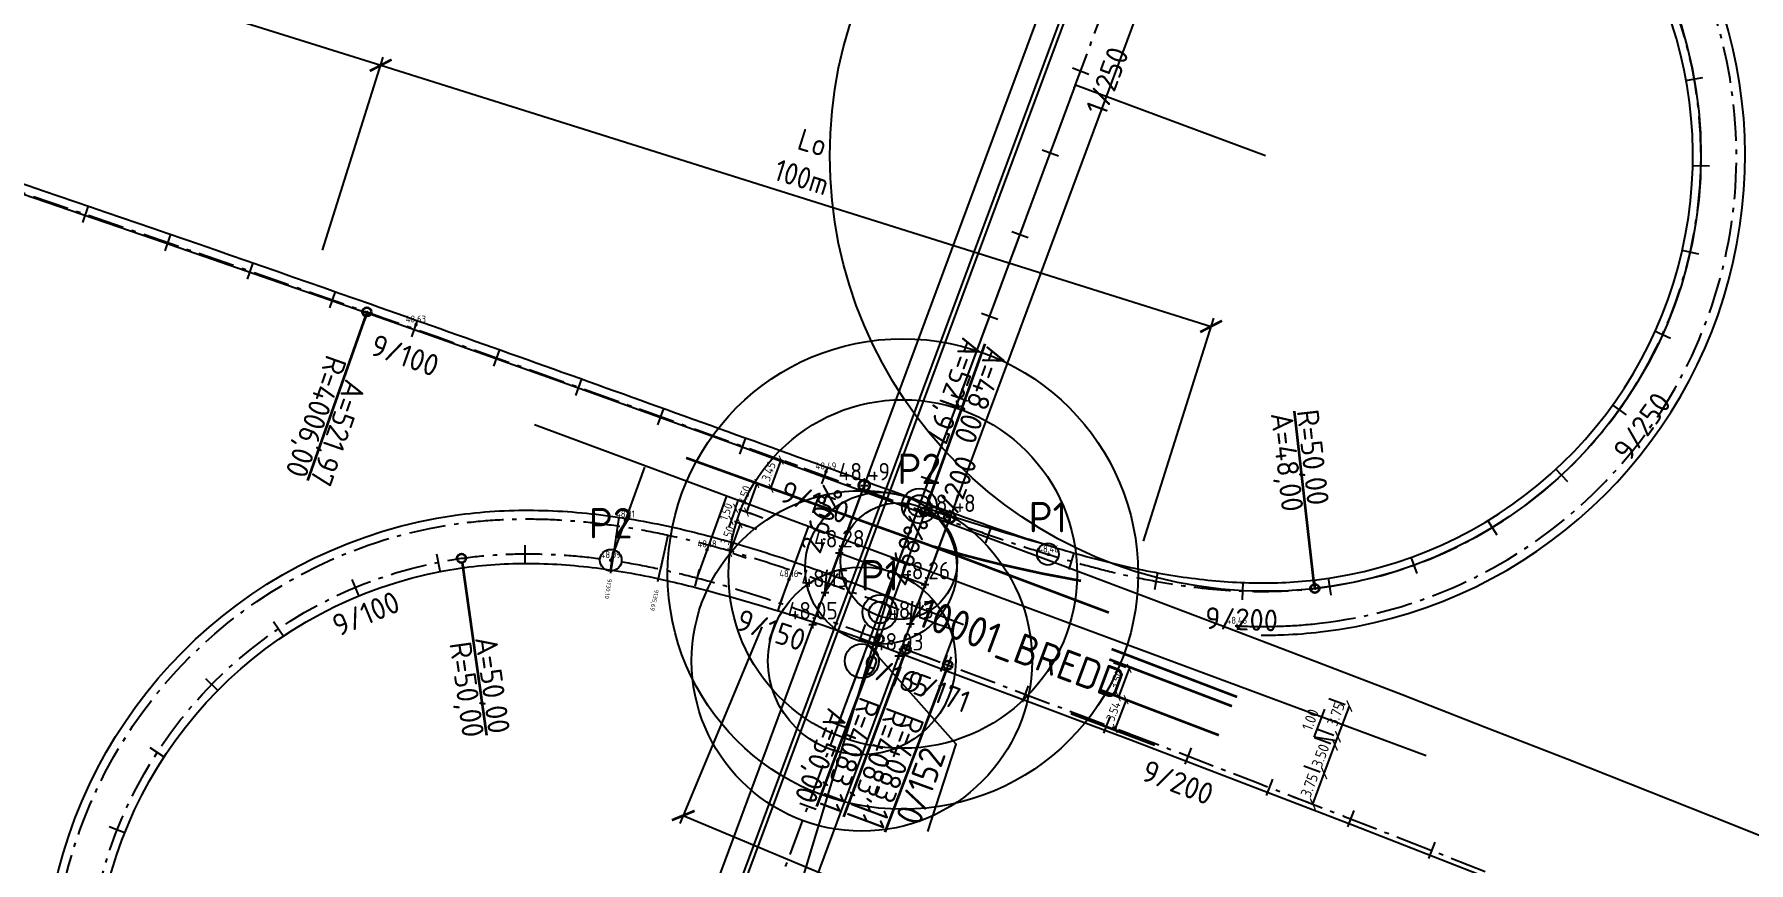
# Model space of a CAD drawing. Header units: metres. Extents: x 162815 to 178081, y 6220705 to 6240819.
# Drawn here: x 168118.8 to 168315.6, y 6228771.1 to 6228866.2 of the extents above; entities that cross this region are included whole.
import ezdxf
from ezdxf.enums import TextEntityAlignment as Align

# ---------------------------------------------------------------- set-up
doc = ezdxf.new("R2010")
doc.units = ezdxf.units.M
doc.linetypes.add('BH90-VAGMITT', pattern=[6.7, 4.2, -1, 0.5, -1])
doc.layers.get('Defpoints').update_dxf_attribs({"color": 5})
for name, color, linetype in [('00_tvångpunkter', 2, 'Continuous'), ('M-31-Centrumlinje', 4, 'BH90-VAGMITT'), ('M-31-Linjenamn', 3, 'Continuous'), ('M-312A', 3, 'Continuous'), ('M-32-Sektionering_markering', 3, 'Continuous'), ('M-32-Sektionering_text', 1, 'Continuous'), ('M-32-TP_text', 1, 'Continuous')]:
    doc.layers.add(name, color=color, linetype=linetype)
doc.layers.add('M-32-TP_markering', color=3, linetype='Continuous', lineweight=35)
doc.styles.add('Iso', font='iso.shx')
doc.styles.add('ISO-Anno-50', font='iso.shx', dxfattribs={"height": 5})
doc.styles.add('ISO35', font='iso3098.shx')
doc.styles.add('ISO50', font='iso3098.shx', dxfattribs={"height": 5})
doc.styles.add('P_ISO_35', font='ISO', dxfattribs={"height": 3.5})
doc.dimstyles.new('BH90', dxfattribs={"dimtxt": 2.5, "dimasz": 2.5, "dimexe": 1.5, "dimexo": 5, "dimgap": 2, "dimtad": 1, "dimzin": 0, "dimdsep": 46, "dimtxsty": 'Iso', "dimblk1": 'ARCHTICK', "dimblk2": 'ARCHTICK', "dimsah": 1, "dimcen": 1.5, "dimadec": 0, "dimazin": 0, "dimtfac": 1, "dimtix": 1, "dimtmove": 0, "dimatfit": 3, "dimldrblk": 'ARCHTICK', "dimfxl": 1, "dimtolj": 1, "dimtzin": 0, "dimarcsym": 0})
doc.dimstyles.new('BH90$0', dxfattribs={"dimtxt": 2.5, "dimasz": 2, "dimexe": 1, "dimexo": 5, "dimgap": 1, "dimtad": 1, "dimzin": 0, "dimdsep": 46, "dimtxsty": 'Iso', "dimblk1": 'ARCHTICK', "dimblk2": 'ARCHTICK', "dimsah": 1, "dimcen": 1.5, "dimadec": 0, "dimazin": 0, "dimtfac": 1, "dimtix": 1, "dimtmove": 0, "dimatfit": 3, "dimfxl": 1, "dimtolj": 1, "dimtzin": 0, "dimarcsym": 0})
picture_1 = doc.add_image_def('image1.png', size_in_pixel=(2309, 1928))

# ---------------------------------------------------------------- blocks, each defined once
blk = doc.blocks.new('_ARCHTICK')
at = {"color": 0, "linetype": 'ByBlock', "const_width": 0.15}
blk.add_lwpolyline([(-0.5, -0.5), (0.5, 0.5)], dxfattribs=at)
blk = doc.blocks.new('*D49')
at = {"layer": 'Defpoints', "color": 0, "lineweight": -2, "transparency": 16777216}
for p, q in [((168008.82, 6228886.44), (168015.79, 6228908.61)), ((168015.49, 6228907.66), (168158.58, 6228862.67)), ((168151.91, 6228841.46), (168158.88, 6228863.62))]:
    blk.add_line(p, q, dxfattribs=at)
at = {"layer": 'Defpoints', "color": 0, "transparency": 16777216}
for p in [(168007.32, 6228881.68), (168158.58, 6228862.67), (168150.41, 6228836.69)]:
    blk.add_point(p, dxfattribs=at)
at = {"layer": 'Defpoints', "color": 0, "lineweight": -2, "transparency": 16777216, "xscale": 2, "yscale": 2, "zscale": 2}
for p, rotation in [((168015.49, 6228907.66), 162.5468968134945), ((168158.58, 6228862.67), 342.5468968134945)]:
    blk.add_blockref('_ARCHTICK', p, dxfattribs=dict(at, rotation=rotation))
at = {"layer": 'Defpoints', "color": 0, "transparency": 16777216, "insert": (168088.33, 6228889.3), "char_height": 2.5, "attachment_point": 5, "rotation": 342.5469, "style": 'Iso'}
blk.add_mtext('\\A1;La\\P150m', dxfattribs=at)
blk = doc.blocks.new('*D50')
at = {"layer": 'Defpoints', "color": 0, "lineweight": -2, "transparency": 16777216}
for p, q in [((168151.91, 6228841.46), (168158.88, 6228863.62)), ((168158.58, 6228862.67), (168253.9, 6228832.7)), ((168246.14, 6228808.04), (168254.2, 6228833.66))]:
    blk.add_line(p, q, dxfattribs=at)
at = {"layer": 'Defpoints', "color": 0, "transparency": 16777216}
for p in [(168150.41, 6228836.69), (168253.9, 6228832.7), (168244.65, 6228803.27)]:
    blk.add_point(p, dxfattribs=at)
at = {"layer": 'Defpoints', "color": 0, "lineweight": -2, "transparency": 16777216, "xscale": 2, "yscale": 2, "zscale": 2}
for p, rotation in [((168158.58, 6228862.67), 162.5468968134945), ((168253.9, 6228832.7), 342.5468968134945)]:
    blk.add_blockref('_ARCHTICK', p, dxfattribs=dict(at, rotation=rotation))
at = {"layer": 'Defpoints', "color": 0, "transparency": 16777216, "insert": (168207.54, 6228851.82), "char_height": 2.5, "attachment_point": 5, "rotation": 342.5469, "style": 'Iso'}
blk.add_mtext('\\A1;Lo\\P100m', dxfattribs=at)
blk = doc.blocks.new('*D54')
at = {"layer": 'Defpoints', "color": 0, "lineweight": -2, "transparency": 16777216}
for p, q in [((168202.35, 6228798.22), (168192.92, 6228775.64)), ((168193.31, 6228776.56), (168285.54, 6228738.05)), ((168295.79, 6228762.6), (168285.15, 6228737.12))]:
    blk.add_line(p, q, dxfattribs=at)
at = {"layer": 'Defpoints', "color": 0, "transparency": 16777216}
for p in [(168204.28, 6228802.84), (168297.72, 6228767.21), (168285.54, 6228738.05)]:
    blk.add_point(p, dxfattribs=at)
at = {"layer": 'Defpoints', "color": 0, "lineweight": -2, "transparency": 16777216, "xscale": 2, "yscale": 2, "zscale": 2}
for p, rotation in [((168193.31, 6228776.56), 157.334874867428), ((168285.54, 6228738.05), 337.334874867428)]:
    blk.add_blockref('_ARCHTICK', p, dxfattribs=dict(at, rotation=rotation))
at = {"layer": 'Defpoints', "color": 0, "transparency": 16777216, "insert": (168241.09, 6228761.3), "char_height": 2.5, "attachment_point": 5, "rotation": 337.3349, "style": 'Iso'}
blk.add_mtext('\\A1;Lo\\P100m', dxfattribs=at)
blk = doc.blocks.new('_zniv')
at = {"color": 0}
for p, q in [((-0.43, 0), (0.43, 0)), ((0, 0.43), (0, -0.43))]:
    blk.add_line(p, q, dxfattribs=at)
at = {"color": 4, "style": 'Iso'}
blk.add_attdef('ZNIV', text='', height=2, dxfattribs=at).set_placement((0, 0), align=Align.BOTTOM_CENTER)
blk = doc.blocks.new('_DotSmall')
at = {"color": 0, "linetype": 'ByBlock', "const_width": 0.5}
blk.add_lwpolyline([(-0.0625, 0, 1), (0.0625, 0, 1)], format="xyb", close=True, dxfattribs=at)
blk = doc.blocks.new('_Open30')
at = {"color": 0, "linetype": 'ByBlock', "lineweight": -2}
for p, q in [((-1, 0.268), (0, 0)), ((0, 0), (-1, -0.268)), ((0, 0), (-1, 0))]:
    blk.add_line(p, q, dxfattribs=at)
blk = doc.blocks.new('*D70')
at = {"layer": 'Defpoints', "color": 0, "lineweight": -2, "transparency": 16777216}
blk.add_line((168223.91, 6228810.8), (168220.25, 6228800.91), dxfattribs=at)
at = {"layer": 'Defpoints', "color": 0, "transparency": 16777216}
for p in [(168223.91, 6228810.8, 48.48), (168219.38, 6228798.57, 48.13), (168219.38, 6228798.57)]:
    blk.add_point(p, dxfattribs=at)
at = {"layer": 'Defpoints', "color": 0, "lineweight": -2, "transparency": 16777216, "xscale": 2.5, "yscale": 2.5, "zscale": 2.5}
for name, p, rotation in [('_DotSmall', (168223.91, 6228810.8), 69.67124182271152), ('_Open30', (168219.38, 6228798.57), 249.6712418227115)]:
    blk.add_blockref(name, p, dxfattribs=dict(at, rotation=rotation))
at = {"layer": 'Defpoints', "color": 0, "transparency": 16777216, "insert": (168219.03, 6228806.99), "char_height": 2.5, "attachment_point": 5, "rotation": 69.6712, "style": 'Iso'}
blk.add_mtext('\\A1;2.68%', dxfattribs=at)
blk = doc.blocks.new('*D73')
at = {"layer": 'Defpoints', "color": 0, "lineweight": -2, "transparency": 16777216}
blk.add_line((168214.08, 6228814.43), (168210.44, 6228804.52), dxfattribs=at)
at = {"layer": 'Defpoints', "color": 0, "transparency": 16777216}
for p in [(168214.08, 6228814.43, 48.49), (168209.58, 6228802.17, 48.15), (168209.58, 6228802.17)]:
    blk.add_point(p, dxfattribs=at)
at = {"layer": 'Defpoints', "color": 0, "lineweight": -2, "transparency": 16777216, "xscale": 2.5, "yscale": 2.5, "zscale": 2.5}
for name, p, rotation in [('_DotSmall', (168214.08, 6228814.43), 69.81811765976073), ('_Open30', (168209.58, 6228802.17), 249.8181176597608)]:
    blk.add_blockref(name, p, dxfattribs=dict(at, rotation=rotation))
at = {"layer": 'Defpoints', "color": 0, "transparency": 16777216, "insert": (168209.21, 6228810.59), "char_height": 2.5, "attachment_point": 5, "rotation": 69.8181, "style": 'Iso'}
blk.add_mtext('\\A1;2.60%', dxfattribs=at)
blk = doc.blocks.new('*D76')
at = {"layer": 'Defpoints', "color": 0, "lineweight": -2, "transparency": 16777216}
for p, q in [((168242.7, 6228794.14), (168244.13, 6228793.6)), ((168244.5, 6228793.45), (168243.26, 6228790.18)), ((168241.45, 6228790.87), (168242.88, 6228790.32))]:
    blk.add_line(p, q, dxfattribs=at)
at = {"layer": 'Defpoints', "color": 0, "transparency": 16777216}
for p in [(168244.57, 6228793.43), (168243.26, 6228790.18), (168243.32, 6228790.16)]:
    blk.add_point(p, dxfattribs=at)
at = {"layer": 'Defpoints', "color": 0, "lineweight": -2, "transparency": 16777216, "xscale": 0.8, "yscale": 0.8, "zscale": 0.8}
for p, rotation in [((168244.5, 6228793.45), 69.17992693218329), ((168243.26, 6228790.18), 249.1799269321833)]:
    blk.add_blockref('_ARCHTICK', p, dxfattribs=dict(at, rotation=rotation))
at = {"layer": 'Defpoints', "color": 0, "transparency": 16777216, "insert": (168243.04, 6228792.14), "char_height": 1, "attachment_point": 5, "rotation": 69.1799, "style": 'Iso'}
blk.add_mtext('\\A1;3.50', dxfattribs=at)
blk = doc.blocks.new('*D77')
at = {"layer": 'Defpoints', "color": 0, "lineweight": -2, "transparency": 16777216}
for p, q in [((168244.15, 6228789.84), (168242.89, 6228786.53)), ((168245.77, 6228789.23), (168244.53, 6228789.7)), ((168244.51, 6228785.92), (168243.27, 6228786.39))]:
    blk.add_line(p, q, dxfattribs=at)
at = {"layer": 'Defpoints', "color": 0, "transparency": 16777216}
for p in [(168243.9, 6228789.94), (168242.64, 6228786.63), (168242.89, 6228786.53)]:
    blk.add_point(p, dxfattribs=at)
at = {"layer": 'Defpoints', "color": 0, "lineweight": -2, "transparency": 16777216, "xscale": 0.8, "yscale": 0.8, "zscale": 0.8}
for p, rotation in [((168244.15, 6228789.84), 69.17492153270041), ((168242.89, 6228786.53), 249.1749215327004)]:
    blk.add_blockref('_ARCHTICK', p, dxfattribs=dict(at, rotation=rotation))
at = {"layer": 'Defpoints', "color": 0, "transparency": 16777216, "insert": (168242.68, 6228788.51), "char_height": 1, "attachment_point": 5, "rotation": 69.1749, "style": 'Iso'}
blk.add_mtext('\\A1;3.54', dxfattribs=at)
blk = doc.blocks.new('*D78')
at = {"layer": 'Defpoints', "color": 0, "lineweight": -2, "transparency": 16777216}
for p, q in [((168203.38, 6228814.12), (168204.55, 6228817.36)), ((168206.43, 6228816.68), (168204.93, 6228817.22)), ((168205.26, 6228813.44), (168203.76, 6228813.98))]:
    blk.add_line(p, q, dxfattribs=at)
at = {"layer": 'Defpoints', "color": 0, "transparency": 16777216}
for p in [(168204.55, 6228817.36), (168204.55, 6228817.36), (168203.38, 6228814.12)]:
    blk.add_point(p, dxfattribs=at)
at = {"layer": 'Defpoints', "color": 0, "lineweight": -2, "transparency": 16777216, "xscale": 0.8, "yscale": 0.8, "zscale": 0.8}
for p, rotation in [((168204.55, 6228817.36), 70.15687871410839), ((168203.38, 6228814.12), 250.1568787141084)]:
    blk.add_blockref('_ARCHTICK', p, dxfattribs=dict(at, rotation=rotation))
at = {"layer": 'Defpoints', "color": 0, "transparency": 16777216, "insert": (168203.12, 6228816.04), "char_height": 1, "attachment_point": 5, "rotation": 70.1569, "style": 'Iso'}
blk.add_mtext('\\A1;3.45', dxfattribs=at)
blk = doc.blocks.new('*D79')
at = {"layer": 'Defpoints', "color": 0, "lineweight": -2, "transparency": 16777216}
for p, q in [((168201.76, 6228814.67), (168200.57, 6228811.38)), ((168203.64, 6228813.99), (168202.14, 6228814.54)), ((168202.45, 6228810.7), (168200.94, 6228811.25))]:
    blk.add_line(p, q, dxfattribs=at)
at = {"layer": 'Defpoints', "color": 0, "transparency": 16777216}
for p in [(168201.76, 6228814.67), (168200.57, 6228811.38), (168200.57, 6228811.38)]:
    blk.add_point(p, dxfattribs=at)
at = {"layer": 'Defpoints', "color": 0, "lineweight": -2, "transparency": 16777216, "xscale": 0.8, "yscale": 0.8, "zscale": 0.8}
for p, rotation in [((168201.76, 6228814.67), 70.0486494435474), ((168200.57, 6228811.38), 250.0486494435474)]:
    blk.add_blockref('_ARCHTICK', p, dxfattribs=dict(at, rotation=rotation))
at = {"layer": 'Defpoints', "color": 0, "transparency": 16777216, "insert": (168200.32, 6228813.34), "char_height": 1, "attachment_point": 5, "rotation": 70.0486, "style": 'Iso'}
blk.add_mtext('\\A1;3.50', dxfattribs=at)
blk = doc.blocks.new('*D80')
at = {"layer": 'Defpoints', "color": 0, "lineweight": -2, "transparency": 16777216}
for p, q in [((168199.32, 6228811.84), (168199.59, 6228812.59)), ((168199.32, 6228811.84), (168198.81, 6228810.43)), ((168201.2, 6228811.16), (168199.69, 6228811.7)), ((168198.81, 6228810.43), (168198.53, 6228809.67)), ((168200.69, 6228809.75), (168199.18, 6228810.29))]:
    blk.add_line(p, q, dxfattribs=at)
at = {"layer": 'Defpoints', "color": 0, "transparency": 16777216}
for p in [(168199.32, 6228811.84), (168198.81, 6228810.43), (168198.81, 6228810.43)]:
    blk.add_point(p, dxfattribs=at)
at = {"layer": 'Defpoints', "color": 0, "lineweight": -2, "transparency": 16777216, "xscale": 0.8, "yscale": 0.8, "zscale": 0.8}
for p, rotation in [((168198.81, 6228810.43), 70.06718364627828), ((168199.32, 6228811.84), 250.0671836462783)]:
    blk.add_blockref('_ARCHTICK', p, dxfattribs=dict(at, rotation=rotation))
at = {"layer": 'Defpoints', "color": 0, "transparency": 16777216, "insert": (168198.22, 6228811.44), "char_height": 1, "attachment_point": 5, "rotation": 70.0672, "style": 'Iso'}
blk.add_mtext('\\A1;1.50', dxfattribs=at)
blk = doc.blocks.new('*D81')
at = {"layer": 'Defpoints', "color": 0, "lineweight": -2, "transparency": 16777216}
for p, q in [((168199.84, 6228810.05), (168198.65, 6228806.76)), ((168201.72, 6228809.37), (168200.22, 6228809.92)), ((168200.53, 6228806.08), (168199.02, 6228806.63))]:
    blk.add_line(p, q, dxfattribs=at)
at = {"layer": 'Defpoints', "color": 0, "transparency": 16777216}
for p in [(168199.84, 6228810.05), (168198.65, 6228806.76), (168198.65, 6228806.76)]:
    blk.add_point(p, dxfattribs=at)
at = {"layer": 'Defpoints', "color": 0, "lineweight": -2, "transparency": 16777216, "xscale": 0.8, "yscale": 0.8, "zscale": 0.8}
for p, rotation in [((168199.84, 6228810.05), 70.05183613003601), ((168198.65, 6228806.76), 250.0518361300361)]:
    blk.add_blockref('_ARCHTICK', p, dxfattribs=dict(at, rotation=rotation))
at = {"layer": 'Defpoints', "color": 0, "transparency": 16777216, "insert": (168198.4, 6228808.71), "char_height": 1, "attachment_point": 5, "rotation": 70.0518, "style": 'Iso'}
blk.add_mtext('\\A1;3.50', dxfattribs=at)
blk = doc.blocks.new('tpkt')
at = {"layer": '00_tvångpunkter'}
blk.add_circle((0, 0), 2, dxfattribs=at)
blk = doc.blocks.new('*D89')
at = {"layer": 'Defpoints', "color": 0, "lineweight": -2, "transparency": 16777216}
for p, q in [((168264.55, 6228782.25), (168266.42, 6228781.56)), ((168265.58, 6228777.87), (168266.89, 6228781.38)), ((168263.24, 6228778.74), (168265.11, 6228778.04))]:
    blk.add_line(p, q, dxfattribs=at)
at = {"layer": 'Defpoints', "color": 0, "transparency": 16777216}
for p in [(168266.89, 6228781.38), (168266.89, 6228781.38), (168265.58, 6228777.87)]:
    blk.add_point(p, dxfattribs=at)
at = {"layer": 'Defpoints', "color": 0, "lineweight": -2, "transparency": 16777216}
for p, rotation in [((168266.89, 6228781.38), 69.56917036320492), ((168265.58, 6228777.87), 249.5691703632049)]:
    blk.add_blockref('_ARCHTICK', p, dxfattribs=dict(at, rotation=rotation))
at = {"layer": 'Defpoints', "color": 0, "transparency": 16777216, "insert": (168265.18, 6228780.02), "char_height": 1.25, "attachment_point": 5, "rotation": 69.5692, "style": 'Iso'}
blk.add_mtext('\\A1;3.75', dxfattribs=at)
blk = doc.blocks.new('*D90')
at = {"layer": 'Defpoints', "color": 0, "lineweight": -2, "transparency": 16777216}
for p, q in [((168265.77, 6228785.53), (168267.64, 6228784.84)), ((168266.89, 6228781.38), (168268.11, 6228784.66)), ((168264.55, 6228782.25), (168266.42, 6228781.56))]:
    blk.add_line(p, q, dxfattribs=at)
at = {"layer": 'Defpoints', "color": 0, "transparency": 16777216}
for p in [(168268.11, 6228784.66), (168268.11, 6228784.66), (168266.89, 6228781.38)]:
    blk.add_point(p, dxfattribs=at)
at = {"layer": 'Defpoints', "color": 0, "lineweight": -2, "transparency": 16777216}
for p, rotation in [((168268.11, 6228784.66), 69.56917036320492), ((168266.89, 6228781.38), 249.5691703632049)]:
    blk.add_blockref('_ARCHTICK', p, dxfattribs=dict(at, rotation=rotation))
at = {"layer": 'Defpoints', "color": 0, "transparency": 16777216, "insert": (168266.45, 6228783.41), "char_height": 1.25, "attachment_point": 5, "rotation": 69.5692, "style": 'Iso'}
blk.add_mtext('\\A1;3.50', dxfattribs=at)
blk = doc.blocks.new('*D91')
at = {"layer": 'Defpoints', "color": 0, "lineweight": -2, "transparency": 16777216}
for p, q in [((168265.75, 6228785.57), (168266.94, 6228788.77)), ((168268.28, 6228785.13), (168265.75, 6228785.57)), ((168265.77, 6228785.53), (168267.64, 6228784.84)), ((168266.12, 6228786.47), (168267.99, 6228785.77)), ((168268.11, 6228784.66), (168268.46, 6228785.6))]:
    blk.add_line(p, q, dxfattribs=at)
at = {"layer": 'Defpoints', "color": 0, "transparency": 16777216}
for p in [(168268.46, 6228785.6), (168268.46, 6228785.6), (168268.11, 6228784.66)]:
    blk.add_point(p, dxfattribs=at)
at = {"layer": 'Defpoints', "color": 0, "lineweight": -2, "transparency": 16777216}
for p, rotation in [((168268.11, 6228784.66), 249.5691703632049), ((168268.46, 6228785.6), 69.56917036320492)]:
    blk.add_blockref('_ARCHTICK', p, dxfattribs=dict(at, rotation=rotation))
at = {"layer": 'Defpoints', "color": 0, "transparency": 16777216, "insert": (168265.29, 6228787.56), "char_height": 1.25, "attachment_point": 5, "rotation": 69.5692, "style": 'Iso'}
blk.add_mtext('\\A1;1.00', dxfattribs=at)
blk = doc.blocks.new('*D92')
at = {"layer": 'Defpoints', "color": 0, "lineweight": -2, "transparency": 16777216}
for p, q in [((168267.43, 6228790), (168269.3, 6228789.3)), ((168268.46, 6228785.6), (168269.77, 6228789.12)), ((168266.12, 6228786.47), (168267.99, 6228785.77))]:
    blk.add_line(p, q, dxfattribs=at)
at = {"layer": 'Defpoints', "color": 0, "transparency": 16777216}
for p in [(168269.77, 6228789.12), (168269.77, 6228789.12), (168268.46, 6228785.6)]:
    blk.add_point(p, dxfattribs=at)
at = {"layer": 'Defpoints', "color": 0, "lineweight": -2, "transparency": 16777216}
for p, rotation in [((168269.77, 6228789.12), 69.56917036320492), ((168268.46, 6228785.6), 249.5691703632049)]:
    blk.add_blockref('_ARCHTICK', p, dxfattribs=dict(at, rotation=rotation))
at = {"layer": 'Defpoints', "color": 0, "transparency": 16777216, "insert": (168268.23, 6228788.2), "char_height": 1.25, "attachment_point": 5, "rotation": 69.5692, "style": 'Iso'}
blk.add_mtext('\\A1;3.75', dxfattribs=at)

msp = doc.modelspace()

# ---------------------------------------------------------------- linework, layer by layer
at = {"layer": '00_tvångpunkter', "flags": 128}
msp.add_lwpolyline([(168215.606, 6228796.242), (168221.431, 6228812.32)], dxfattribs=at)
at = {"layer": '00_tvångpunkter'}
for radius in [27, 20]:
    msp.add_circle((168218.519, 6228804.281), radius, dxfattribs=at)
at = {"layer": 'Defpoints'}
for p, q in [((168260.13, 6228852.298), (168238.328, 6228860.386)), ((168211.106, 6228787.008), (168228.497, 6228833.886)), ((168278.603, 6228783.412), (168176.234, 6228821.389)), ((168188.848, 6228816.549), (168184.988, 6228805.861)), ((168198.249, 6228813.141), (168194.969, 6228804.129)), ((168207.642, 6228809.71), (168204.397, 6228800.863)), ((168224.307, 6228797.154), (168223.052, 6228793.885))]:
    msp.add_line(p, q, dxfattribs=at)
at = {"layer": 'Defpoints', "color": 2, "linetype": 'Continuous'}
for p, q in [((168185.408, 6228807.332), (168184.969, 6228804.365)), ((168191.004, 6228806.307), (168190.368, 6228803.375)), ((168218.916, 6228795.71), (168218.863, 6228795.57))]:
    msp.add_line(p, q, dxfattribs=at)
at = {"layer": 'Defpoints', "flags": 128}
for points in [[(168218.099, 6228805.858), (168238.328, 6228860.386)], [(168185.92, 6228810.794), (168185.188, 6228805.848)], [(168191.533, 6228808.75), (168190.686, 6228804.841)], [(168211.221, 6228806.724), (168221.065, 6228803.072)], [(168200.311, 6228747.129), (168218.099, 6228805.858)], [(168221.368, 6228774.741), (168224.646, 6228784.755), (168214.498, 6228796.147)]]:
    msp.add_lwpolyline(points, dxfattribs=at)
at = {"layer": 'Defpoints', "const_width": 0.3, "flags": 128}
for points in [[(168193.637, 6228817.613), (168221.503, 6228807.61)], [(168242.167, 6228799.849), (168221.503, 6228807.61)], [(168222.035, 6228807.437), (168223.969, 6228806.881), (168225.689, 6228806.41), (168227.675, 6228805.893), (168229.768, 6228805.379), (168234.491, 6228804.336), (168238.976, 6228803.492)], [(168242.478, 6228795.667), (168256.884, 6228790.168)], [(168242.219, 6228794.481), (168256.302, 6228789.107)], [(168241.263, 6228790.94), (168254.794, 6228785.776)], [(168237.803, 6228788.284), (168247.44, 6228784.642)]]:
    msp.add_lwpolyline(points, dxfattribs=at)
at = {"layer": 'Defpoints'}
for centre, radius in [((168260.13, 6228852.298), 50), ((168213.811, 6228794.301), 19.537), ((168216.007, 6228804.948), 8.715), ((168218.062, 6228805.759), 6.7), ((168213.811, 6228794.301), 10.774), ((168213.811, 6228794.301), 1.969)]:
    msp.add_circle(centre, radius, dxfattribs=at)
at = {"layer": 'Defpoints', "color": 4, "linetype": 'Continuous'}
for centre in [(168220.412, 6228812.095, 54.59), (168235.17, 6228806.552, 48.467), (168215.877, 6228799.87, 54.24)]:
    msp.add_circle(centre, 1.25, dxfattribs=at)
at = {"layer": 'Defpoints', "color": 7, "linetype": 'Continuous'}
msp.add_circle((168184.988, 6228805.861, 48.09), 1.25, dxfattribs=at)
at = {"layer": 'Defpoints'}
msp.add_arc((168352.563, 6229216.263), 425.194, 252.01135, 253.9285, dxfattribs=at)
for p in [(168185.188, 6228805.848), (168190.686, 6228804.841), (168218.889, 6228795.64)]:
    msp.add_point(p, dxfattribs=at)
at = {"layer": 'M-31-Centrumlinje', "flags": 128}
msp.add_lwpolyline([(168151.976, 6228627.623), (168292.409, 6229006.163)], dxfattribs=at)
at = {"layer": 'M-31-Centrumlinje', "color": 9, "linetype": 'ByBlock', "flags": 128}
msp.add_lwpolyline([(167651.792, 6228975.184, -0.0814978), (168861.698, 6228507.076, -0.0616582), (169155.153, 6228281.686, -0.0395626), (169466.039, 6227922.612, -0.0395626)], format="xyb", dxfattribs=at)
at = {"layer": 'M-31-Centrumlinje', "flags": 128}
for points in [[(168258.633, 6228915.118), (168273.807, 6228909.489, -0.0007031), (168278.024, 6228907.92, -0.0021094), (168282.233, 6228906.327, -0.0035156), (168286.424, 6228904.687, -0.0049219), (168290.586, 6228902.976, -0.0063282), (168294.708, 6228901.172, -0.0077345), (168298.778, 6228899.253, -0.0091409), (168302.781, 6228897.198, -0.0105473), (168306.7, 6228894.987, -0.1270681), (168341.976, 6228859.525, -0.0105473), (168344.167, 6228855.595, -0.0091409), (168346.201, 6228851.581, -0.0077345), (168348.098, 6228847.501, -0.0063282), (168349.88, 6228843.369, -0.0049219), (168351.569, 6228839.198, -0.0035156), (168353.187, 6228834.999, -0.0021094), (168354.758, 6228830.782, -0.0007031), (168356.305, 6228826.556), (168361.217, 6228813.098, 0.0007031), (168362.764, 6228808.872, 0.0021094), (168364.335, 6228804.655, 0.0035156), (168365.953, 6228800.456, 0.0049219), (168367.641, 6228796.285, 0.0063282), (168369.423, 6228792.153, 0.0077345), (168371.321, 6228788.073, 0.0091409), (168373.355, 6228784.059, 0.0105473), (168375.545, 6228780.128, 0.0754621), (168394.433, 6228756.802, 0.0116678), (168398.218, 6228753.511, 0.00992), (168402.142, 6228750.387, 0.0081724), (168406.177, 6228747.406, 0.0064248), (168410.297, 6228744.545, 0.0046772), (168414.479, 6228741.775, 0.0029297), (168418.703, 6228739.07, 0.0266622), (168475.407, 6228707.274, 0.0028806), (168482.634, 6228703.767, 0.0020576), (168489.895, 6228700.332, 0.0012345), (168497.179, 6228696.946, 0.0004115), (168504.474, 6228693.583, -0.0000382), (168506.696, 6228692.56, -0.0001145), (168508.918, 6228691.536, -0.0172688), (168755.984, 6228567.104)], [(168048.737, 6228870.753, -0.0071276), (168156.991, 6228834.361, -0.0015916), (168189.026, 6228822.953, -0.0005305), (168221.012, 6228811.409, 0.0008), (168224.625, 6228810.107, 0.0024), (168228.246, 6228808.828, 0.004), (168231.882, 6228807.595, 0.0056001), (168235.542, 6228806.433, 0.0072001), (168239.23, 6228805.364, 0.0088002), (168242.951, 6228804.414, 0.0104004), (168246.705, 6228803.608, 0.0120006), (168250.491, 6228802.971, 0.0136008), (168254.305, 6228802.528, 0.0152012), (168258.138, 6228802.305, 0.0168016), (168261.977, 6228802.328, 0.0184021), (168265.805, 6228802.621, 0.7087877), (168286.751, 6228894.623, 0.0156457), (168283.805, 6228896.345, 0.0128007), (168280.765, 6228897.898, 0.0099559), (168277.658, 6228899.311, 0.0071112), (168274.505, 6228900.617, 0.0042667), (168271.323, 6228901.851, 0.0014222), (168268.126, 6228903.049), (168255.852, 6228907.622)], [(168177.891, 6228697.478), (168165.542, 6228702.059, -0.0014222), (168162.326, 6228703.259, -0.0042667), (168159.078, 6228704.514, -0.0071112), (168155.818, 6228705.859, -0.0099559), (168152.564, 6228707.333, -0.0128007), (168149.34, 6228708.974, -0.0156457), (168146.175, 6228710.819, -0.6993383), (168167.3, 6228810.04, -0.0197339), (168171.711, 6228810.484, -0.0180394), (168176.112, 6228810.594, -0.016345), (168180.485, 6228810.402, -0.0146508), (168184.81, 6228809.942, -0.0129566), (168189.076, 6228809.249, -0.0112625), (168193.278, 6228808.355, -0.0095685), (168197.412, 6228807.294, -0.0078745), (168201.481, 6228806.097, -0.0061806), (168205.489, 6228804.795, -0.0044867), (168209.443, 6228803.416, -0.0027928), (168213.351, 6228801.989, -0.0010989), (168217.222, 6228800.541, -0.0005157), (168225.109, 6228797.568, -0.0005157)], [(168179.282, 6228701.228), (168166.933, 6228705.81, -0.0014222), (168163.735, 6228707.003, -0.0042667), (168160.551, 6228708.233, -0.0071112), (168157.396, 6228709.534, -0.0099559), (168154.287, 6228710.943, -0.0128007), (168151.245, 6228712.491, -0.0156457), (168148.297, 6228714.21, -0.6993383), (168167.86, 6228806.079, -0.0197339), (168171.954, 6228806.492, -0.0180394), (168176.068, 6228806.594, -0.016345), (168180.179, 6228806.414, -0.0146508), (168184.271, 6228805.979, -0.0129566), (168188.332, 6228805.318, -0.0112625), (168192.358, 6228804.462, -0.0095685), (168196.344, 6228803.439, -0.0078745), (168200.292, 6228802.278, -0.0061806), (168204.206, 6228801.006, -0.0044867), (168208.092, 6228799.651, -0.0027928), (168211.958, 6228798.239, -0.0010989), (168215.813, 6228796.798, -0.0005157), (168223.694, 6228793.826)], [(168218.883, 6228795.626, -0.0421323), (168839.914, 6228502.1, -0.0519449), (169107.406, 6228307.258, -0.0145874), (169212.501, 6228206.869)], [(168218.883, 6228795.626, -0.0421323), (168839.914, 6228502.1, -0.0519449), (169107.406, 6228307.258, -0.0145874), (169212.501, 6228206.869)]]:
    msp.add_lwpolyline(points, format="xyb", dxfattribs=at)
at = {"layer": 'M-31-Centrumlinje'}
for points in [[(168256.854, 6228798.326, 0.0046264), (168258.096, 6228798.28, 0.0168016), (168262.204, 6228798.305, 0.0184021), (168266.325, 6228798.62, 0.7087733), (168288.952, 6228897.98, 0.0156457), (168285.787, 6228899.832, 0.0128007), (168282.565, 6228901.478, 0.0099559), (168279.314, 6228902.957, 0.0071112), (168276.055, 6228904.307, 0.0042667), (168272.809, 6228905.566, 0.0014222), (168269.592, 6228906.772), (168260.757, 6228910.064)], [(168338.524, 6228857.505, 0.1270681), (168304.66, 6228891.547, 0.0105473)]]:
    msp.add_lwpolyline(points, format="xyb", dxfattribs=at)
at = {"layer": 'M-31-Centrumlinje', "color": 3, "linetype": 'Continuous'}
msp.add_lwpolyline([(168224.247, 6228792.908, -0.0437567), (168853.584, 6228493.285, -0.0616582), (169143.922, 6228270.29, -0.0121106), (169244.577, 6228166.166, -0.0395626)], format="xyb", dxfattribs=at)
at = {"layer": 'M-312A'}
for p, q in [((168182.306, 6228728.784), (168286.081, 6229008.511)), ((168184.649, 6228727.914), (168288.425, 6229007.642)), ((168185.118, 6228727.74), (168288.893, 6229007.468)), ((168250.323, 6228881.937), (168166.538, 6228656.093))]:
    msp.add_line(p, q, dxfattribs=at)
for points in [[(168042.718, 6228873.726, -0.0075455), (168157.393, 6228835.279, -0.0015914), (168189.434, 6228823.868, -0.0005305), (168221.421, 6228812.324, 0.0008), (168225.031, 6228811.022, 0.0024), (168228.642, 6228809.746, 0.004), (168232.264, 6228808.519, 0.0056001), (168235.902, 6228807.363, 0.0072001), (168239.563, 6228806.302, 0.0088002), (168243.249, 6228805.361, 0.0104004), (168246.963, 6228804.563, 0.0120006), (168250.702, 6228803.934, 0.0136008), (168254.462, 6228803.497, 0.0152012), (168258.234, 6228803.278, 0.0168016), (168262.006, 6228803.301, 0.0184021), (168265.76, 6228803.588, 0.7087733), (168286.29, 6228893.748, 0.0156457), (168283.399, 6228895.439, 0.0128007), (168280.405, 6228896.969, 0.0099559), (168277.334, 6228898.365, 0.0071112), (168274.207, 6228899.661, 0.0031244), (168271.891, 6228900.565, 0.0014222)], [(168259.663, 6228797.257, 0.0103819), (168262.243, 6228797.306, 0.0184021), (168266.438, 6228797.627, 0.6811212), (168292.872, 6228896.515, 0.0156457)], [(168342.839, 6228860.03, 0.1270681), (168307.21, 6228895.847, 0.0105473)], [(168337.661, 6228857, 0.1270681), (168304.15, 6228890.687, 0.0105473)], [(168177.543, 6228696.54), (168165.194, 6228701.122, -0.0014222), (168161.974, 6228702.323, -0.0042667), (168158.71, 6228703.584, -0.0071112), (168155.423, 6228704.94, -0.0099559), (168152.133, 6228706.43, -0.0128007), (168148.863, 6228708.095, -0.0156457), (168145.645, 6228709.971, -0.6993383), (168167.16, 6228811.03, -0.0197339), (168171.65, 6228811.483, -0.0180394), (168176.124, 6228811.594, -0.016345), (168180.561, 6228811.399, -0.0146508), (168184.944, 6228810.933, -0.0129566), (168189.262, 6228810.231, -0.0112625), (168193.508, 6228809.328, -0.0095685), (168197.679, 6228808.258, -0.0078745), (168201.778, 6228807.052, -0.0061806), (168205.81, 6228805.742, -0.0044867), (168209.781, 6228804.357, -0.0027928), (168213.699, 6228802.926, -0.0010989), (168217.575, 6228801.477, -0.0005157), (168225.463, 6228798.503, -0.0005157)], [(168163.194, 6228708.171, -0.0027546), (168161.145, 6228708.952, -0.0071112), (168158.007, 6228710.22, -0.0099559), (168154.924, 6228711.589, -0.0128007), (168151.917, 6228713.092, -0.0156457), (168149.01, 6228714.758, -0.700941), (168167.722, 6228804.96, -0.0197339), (168171.736, 6228805.377, -0.0180394), (168175.777, 6228805.49, -0.016345), (168179.823, 6228805.325, -0.0146508), (168183.858, 6228804.908, -0.0129566), (168187.871, 6228804.269, -0.0112625), (168191.855, 6228803.435, -0.007966), (168195.148, 6228802.612, -0.0241429), (168214.174, 6228796.711)], [(168214.174, 6228796.711, -0.0003454), (168215.384, 6228796.255, 0), (168224.247, 6228792.908)]]:
    msp.add_lwpolyline(points, format="xyb", dxfattribs=at)
at = {"layer": 'M-32-Sektionering_markering'}
for p, q in [((168237.994, 6228862.361), (168239.869, 6228861.665)), ((168308.365, 6228860.921), (168310.334, 6228861.273)), ((168234.516, 6228852.985), (168236.391, 6228852.29)), ((168309.117, 6228851.167), (168311.116, 6228851.121)), ((168124.998, 6228846.531), (168124.35, 6228844.639)), ((168134.457, 6228843.278), (168133.804, 6228841.388)), ((168231.037, 6228843.61), (168232.913, 6228842.914)), ((168307.916, 6228841.457), (168309.866, 6228841.015)), ((168143.907, 6228840.001), (168143.25, 6228838.112)), ((168153.35, 6228836.701), (168152.687, 6228834.814)), ((168227.559, 6228834.234), (168229.434, 6228833.538)), ((168162.784, 6228833.377), (168162.117, 6228831.491)), ((168304.809, 6228832.18), (168306.633, 6228831.358)), ((168172.21, 6228830.032), (168171.539, 6228828.147)), ((168181.629, 6228826.668), (168180.955, 6228824.785)), ((168224.081, 6228824.858), (168225.956, 6228824.163)), ((168191.043, 6228823.291), (168190.366, 6228821.409)), ((168299.922, 6228823.704), (168301.546, 6228822.537)), ((168200.452, 6228819.902), (168199.774, 6228818.021)), ((168209.858, 6228816.506), (168209.179, 6228814.625)), ((168220.603, 6228815.483), (168222.478, 6228814.787)), ((168293.448, 6228816.369), (168294.808, 6228814.902)), ((168219.263, 6228813.105), (168218.583, 6228811.225)), ((168228.666, 6228809.741), (168228.01, 6228807.851)), ((168285.646, 6228810.466), (168286.687, 6228808.758)), ((168175.124, 6228807.597), (168175.134, 6228805.597)), ((168185.238, 6228806.852), (168184.947, 6228804.873)), ((168238.135, 6228806.709), (168237.586, 6228804.786)), ((168164.998, 6228806.609), (168165.384, 6228804.647)), ((168195.133, 6228804.801), (168194.626, 6228802.867)), ((168217.125, 6228806.107), (168219, 6228805.412)), ((168276.826, 6228806.23), (168277.508, 6228804.35)), ((168155.253, 6228803.653), (168156.022, 6228801.807)), ((168247.766, 6228804.427), (168247.409, 6228802.459)), ((168257.553, 6228803.325), (168257.479, 6228801.326)), ((168267.341, 6228803.832), (168267.635, 6228801.854)), ((168204.766, 6228801.872), (168204.123, 6228799.978)), ((168146.29, 6228798.82), (168147.411, 6228797.163)), ((168214.202, 6228798.47), (168213.501, 6228796.597)), ((168213.646, 6228796.732), (168215.521, 6228796.036)), ((168219.233, 6228796.563), (168218.534, 6228794.689)), ((168219.233, 6228796.563), (168218.534, 6228794.689)), ((168223.543, 6228794.951), (168222.841, 6228793.078)), ((168223.543, 6228794.951), (168222.841, 6228793.078)), ((168223.564, 6228794.945), (168222.856, 6228793.074)), ((168224.048, 6228794.762), (168223.34, 6228792.891)), ((168138.467, 6228792.302), (168139.894, 6228790.901)), ((168232.905, 6228791.431), (168232.199, 6228789.56)), ((168232.905, 6228791.431), (168232.199, 6228789.56)), ((168210.168, 6228787.356), (168212.043, 6228786.66)), ((168242.259, 6228787.887), (168241.548, 6228786.018)), ((168242.259, 6228787.887), (168241.548, 6228786.018)), ((168132.093, 6228784.36), (168133.77, 6228783.27)), ((168251.604, 6228784.321), (168250.889, 6228782.453)), ((168251.604, 6228784.321), (168250.889, 6228782.453)), ((168260.94, 6228780.732), (168260.221, 6228778.866)), ((168260.94, 6228780.732), (168260.221, 6228778.866)), ((168206.69, 6228777.98), (168208.565, 6228777.285)), ((168270.268, 6228777.12), (168269.543, 6228775.256)), ((168270.268, 6228777.12), (168269.543, 6228775.256)), ((168127.425, 6228775.31), (168129.285, 6228774.575)), ((168279.587, 6228773.485), (168278.858, 6228771.623)), ((168279.587, 6228773.485), (168278.858, 6228771.623))]:
    msp.add_line(p, q, dxfattribs=at)
at = {"layer": 'M-32-Sektionering_text'}
for p, q in [((168237.994, 6228862.361), (168239.869, 6228861.665)), ((168162.784, 6228833.377), (168162.117, 6228831.491)), ((168299.922, 6228823.704), (168301.546, 6228822.537)), ((168209.858, 6228816.506), (168209.179, 6228814.625)), ((168220.603, 6228815.483), (168222.478, 6228814.787)), ((168155.253, 6228803.653), (168156.022, 6228801.807)), ((168257.553, 6228803.325), (168257.479, 6228801.326)), ((168204.766, 6228801.872), (168204.123, 6228799.978)), ((168219.233, 6228796.563), (168218.534, 6228794.689)), ((168219.233, 6228796.563), (168218.534, 6228794.689)), ((168224.048, 6228794.762), (168223.34, 6228792.891)), ((168251.604, 6228784.321), (168250.889, 6228782.453)), ((168251.604, 6228784.321), (168250.889, 6228782.453))]:
    msp.add_line(p, q, dxfattribs=at)
at = {"layer": 'M-32-TP_markering'}
for p, q in [((168157.032, 6228834.32), (168156.699, 6228833.377)), ((168157.032, 6228834.32), (168156.699, 6228833.377)), ((168156.825, 6228833.889), (168150.183, 6228815.024)), ((168221.183, 6228811.879), (168227.985, 6228830.687)), ((168265.748, 6228803.118), (168263.478, 6228822.989)), ((168221.069, 6228811.415), (168221.409, 6228812.356)), ((168221.069, 6228811.415), (168221.409, 6228812.356)), ((168167.93, 6228805.584), (168170.729, 6228785.781)), ((168167.932, 6228805.584), (168170.731, 6228785.781)), ((168167.932, 6228805.584), (168170.731, 6228785.781)), ((168265.85, 6228802.628), (168265.737, 6228803.622)), ((168265.85, 6228802.628), (168265.737, 6228803.622)), ((168215.637, 6228796.33), (168208.601, 6228777.608)), ((168215.639, 6228796.329), (168208.602, 6228777.608)), ((168215.639, 6228796.329), (168208.603, 6228777.608)), ((168218.709, 6228795.158), (168211.713, 6228776.421)), ((168218.709, 6228795.158), (168211.713, 6228776.421)), ((168223.517, 6228793.359), (168216.443, 6228774.652)), ((168223.517, 6228793.359), (168216.443, 6228774.652)), ((168223.517, 6228793.359), (168216.443, 6228774.652))]:
    msp.add_line(p, q, dxfattribs=at)
for centre, radius in [((168156.991, 6228834.361), 0.5), ((168157.04, 6228834.343), 0.025), ((168157.04, 6228834.343), 0.025), ((168221.012, 6228811.409), 0.5), ((168221.06, 6228811.392), 0.025), ((168221.06, 6228811.392), 0.025), ((168167.86, 6228806.079), 0.5), ((168167.862, 6228806.079), 0.5), ((168167.862, 6228806.079), 0.5), ((168265.805, 6228802.621), 0.5), ((168265.853, 6228802.603), 0.025), ((168265.853, 6228802.603), 0.025), ((168215.813, 6228796.798), 0.5), ((168215.815, 6228796.797), 0.5), ((168215.815, 6228796.797), 0.5), ((168218.883, 6228795.626), 0.5), ((168218.883, 6228795.626), 0.5), ((168223.694, 6228793.826), 0.5), ((168223.694, 6228793.826), 0.5), ((168223.694, 6228793.826), 0.5)]:
    msp.add_circle(centre, radius, dxfattribs=at)

# ---------------------------------------------------------------- block references
at = {"layer": 'Defpoints', "xscale": 0.4, "yscale": 0.4, "zscale": 0.4}
for p, values in [((168162.618, 6228832.908), {'ZNIV': '48.63'}), ((168209.693, 6228816.048), {'ZNIV': '48.49'}), ((168186.673, 6228810.527), {'ZNIV': '48.21'}), ((168184.988, 6228805.861), {'ZNIV': '48.09'}), ((168196.051, 6228807.102), {'ZNIV': '48.18'}), ((168235.249, 6228806.523), {'ZNIV': '48.46'}), ((168205.431, 6228803.681), {'ZNIV': '48.16'}), ((168256.854, 6228798.326), {'ZNIV': '48.46'})]:
    msp.add_blockref('_zniv', p, dxfattribs=at).add_auto_attribs(values)
at = {"layer": 'Defpoints'}
for p, values in [((168214.082, 6228814.429), {'ZNIV': '48.49'}), ((168223.912, 6228810.804), {'ZNIV': '48.48'}), ((168211.221, 6228806.724), {'ZNIV': '48.28'}), ((168209.575, 6228802.169), {'ZNIV': '48.15'}), ((168221.065, 6228803.072), {'ZNIV': '48.26'}), ((168208.158, 6228798.469), {'ZNIV': '48.05'}), ((168219.378, 6228798.566), {'ZNIV': '48.13'}), ((168218.032, 6228794.897), {'ZNIV': '48.03'})]:
    msp.add_blockref('_zniv', p, dxfattribs=at).add_auto_attribs(values)
for p in [(168220.412, 6228812.095), (168215.881, 6228799.881)]:
    msp.add_blockref('tpkt', p, dxfattribs=at)

# ---------------------------------------------------------------- texts
at = {"layer": 'Defpoints', "color": 7, "linetype": 'Continuous', "style": 'ISO35'}
for s, p in [('P2', (168220.412, 6228814.595, 54.59)), ('P1', (168235.17, 6228809.052, 48.467)), ('P2', (168184.988, 6228808.361, 48.09)), ('P1', (168215.877, 6228802.37, 54.24))]:
    msp.add_text(s, height=3.5, dxfattribs=at).set_placement(p, align=Align.CENTER)
at = {"layer": 'Defpoints', "color": 5, "linetype": 'Continuous', "style": 'ISO50'}
for s, height, rotation, p in [('9130,10', 0.5, 261.58363, (168184.87, 6228803.711)), ('9135,69', 0.5, 257.76388, (168190.261, 6228802.483)), ('9165,38', 0.25, 249.35569, (168218.713, 6228795.172))]:
    msp.add_text(s, height=height, rotation=rotation, dxfattribs=at).set_placement(p, align=Align.MIDDLE_LEFT)
at = {"layer": 'Defpoints', "style": 'ISO-Anno-50'}
msp.add_text('0/152', height=3, rotation=69.85221, dxfattribs=at).set_placement((168220.439, 6228775.225))
at = {"layer": 'M-31-Linjenamn', "style": 'P_ISO_35'}
msp.add_text('10001_BREDD', height=3.5, rotation=339.52773, dxfattribs=at).set_placement((168219.933, 6228798.437))
msp.add_text('10001_BREDD', height=3.5, rotation=339.52773, dxfattribs=at).set_placement((168219.933, 6228798.437))
at = {"layer": 'M-32-Sektionering_text', "style": 'ISO50'}
for s, rotation, p in [('1/250', 69.64584, (168240.807, 6228861.317)), ('9/100', 340.52245, (168161.783, 6228830.549)), ('9/250', 54.29933, (168302.358, 6228821.954)), ('1/200', 69.64584, (168223.415, 6228814.439)), ('9/150', 340.13106, (168208.839, 6228813.684)), ('9/100', 22.60703, (168156.407, 6228800.883)), ('9/150', 341.24792, (168203.802, 6228799.032)), ('9/200', 357.86061, (168257.441, 6228800.327)), ('9/165', 339.52773, (168218.184, 6228793.752)), ('9/165', 339.52773, (168218.184, 6228793.752)), ('9/171', 339.28362, (168222.987, 6228791.956)), ('9/200', 339.04221, (168250.531, 6228781.52)), ('9/200', 339.04221, (168250.531, 6228781.52))]:
    msp.add_text(s, height=2.5, rotation=rotation, dxfattribs=at).set_placement(p, align=Align.TOP_CENTER)
at = {"layer": 'M-32-TP_text', "style": 'ISO35'}
for s, height, rotation, p in [('R=4006,50', 0.125, 250.60109, (168156.688, 6228833.381)), ('R=4006,50', 0.125, 250.60109, (168156.688, 6228833.381)), ('R=4006,00', 2.5, 250.60172, (168149.947, 6228815.107)), ('R=50,00', 2.5, 278.04541, (168170.482, 6228785.746)), ('R=50,00', 2.5, 278.04539, (168170.483, 6228785.746)), ('R=50,00', 2.5, 278.04538, (168170.484, 6228785.746)), ('A=50,00', 2.5, 249.40181, (168208.367, 6228777.696)), ('A=50,00', 2.5, 249.40179, (168208.369, 6228777.696)), ('A=50,00', 2.5, 249.40179, (168208.368, 6228777.696)), ('R=4083,11', 2.5, 249.28363, (168216.209, 6228774.74)), ('R=4083,11', 2.5, 249.28362, (168216.209, 6228774.74)), ('R=4083,11', 2.5, 249.28362, (168216.209, 6228774.74))]:
    msp.add_text(s, height=height, rotation=rotation, dxfattribs=at).set_placement(p, align=Align.TOP_RIGHT)
for s, height, rotation, p in [('A=522,00', 0.125, 250.60109, (168156.711, 6228833.372)), ('A=522,00', 0.125, 250.60109, (168156.711, 6228833.372)), ('A=521,97', 2.5, 250.60172, (168150.418, 6228814.941)), ('A=50,00', 2.5, 278.04541, (168170.977, 6228785.816)), ('A=50,00', 2.5, 278.04538, (168170.979, 6228785.816)), ('A=50,00', 2.5, 278.04539, (168170.978, 6228785.816)), ('R=4083,11', 2.5, 249.40181, (168208.835, 6228777.52)), ('R=4083,11', 2.5, 249.40179, (168208.836, 6228777.52)), ('R=4083,11', 2.5, 249.40179, (168208.837, 6228777.52)), ('R=4083,11', 2.5, 249.52773, (168211.948, 6228776.333)), ('R=4083,11', 2.5, 249.52773, (168211.948, 6228776.333))]:
    msp.add_text(s, height=height, rotation=rotation, dxfattribs=at).set_placement(p, align=Align.RIGHT)
for s, height, rotation, p in [('A=521,97', 2.5, 250.11535, (168227.75, 6228830.772)), ('A=48,00', 2.5, 276.51728, (168263.23, 6228822.961)), ('A=522,00', 0.125, 250.11478, (168221.397, 6228812.36)), ('A=522,00', 0.125, 250.11478, (168221.397, 6228812.36)), ('A=48,00', 0.125, 276.51671, (168265.724, 6228803.62)), ('A=48,00', 0.125, 276.51671, (168265.724, 6228803.62))]:
    msp.add_text(s, height=height, rotation=rotation, dxfattribs=at).set_placement(p, align=Align.TOP_LEFT)
for s, height, rotation, p in [('A=48,00', 2.5, 250.11535, (168228.22, 6228830.602)), ('R=50,00', 2.5, 276.51728, (168263.727, 6228823.017)), ('A=48,00', 0.125, 250.11478, (168221.421, 6228812.351)), ('A=48,00', 0.125, 250.11478, (168221.421, 6228812.351)), ('R=50,00', 0.125, 276.51671, (168265.749, 6228803.623)), ('R=50,00', 0.125, 276.51671, (168265.749, 6228803.623))]:
    msp.add_text(s, height=height, rotation=rotation, dxfattribs=at).set_placement(p)

# ---------------------------------------------------------------- dimensions: what is measured, and where the dimension line sits
at = {"layer": 'Defpoints'}
for base, p1, p2, text, picture, middle in [((168158.582, 6228862.67), (168007.319, 6228881.675), (168150.415, 6228836.691), 'La\\P150m', '*D49', (168088.335, 6228889.298)), ((168253.898, 6228832.703), (168150.415, 6228836.691), (168244.645, 6228803.273), 'Lo\\P100m', '*D50', (168207.54, 6228851.82))]:
    dim = msp.add_linear_dim(base=base, p1=p1, p2=p2, angle=342.5469, text=text, dimstyle='BH90$0', override={"dimtmove": 1}, dxfattribs=at)
    dim.commit()
    dim.dimension.update_dxf_attribs({"geometry": picture, "text_midpoint": middle})
for p1, p2, distance, override, picture, middle in [((168203.382, 6228814.115), (168204.552, 6228817.358), 0, {"dimscale": 0.4}, '*D78', (168203.12, 6228816.042)), ((168201.76, 6228814.674), (168200.566, 6228811.384), 0, {"dimscale": 0.4}, '*D79', (168200.317, 6228813.336)), ((168199.318, 6228811.837), (168198.807, 6228810.427), 0, {"dimscale": 0.4}, '*D80', (168198.216, 6228811.439)), ((168199.84, 6228810.052), (168198.646, 6228806.762), 0, {"dimscale": 0.4}, '*D81', (168198.397, 6228808.714)), ((168244.565, 6228793.43), (168243.321, 6228790.158), -0.067, {"dimscale": 0.4}, '*D76', (168243.039, 6228792.138)), ((168243.896, 6228789.939), (168242.637, 6228786.629), 0.275, {"dimscale": 0.4}, '*D77', (168242.683, 6228788.506)), ((168265.579, 6228777.867), (168266.888, 6228781.381), 0, {"dimscale": 0.5}, '*D89', (168265.18, 6228780.017))]:
    dim = msp.add_aligned_dim(p1=p1, p2=p2, distance=distance, dimstyle='BH90$0', override=override, dxfattribs=at)
    dim.commit()
    dim.dimension.update_dxf_attribs({"geometry": picture, "text_midpoint": middle})
for p1, p2, text, picture, middle in [((168214.082, 6228814.429, 48.49), (168209.575, 6228802.169, 48.15), '2.60%', '*D73', (168209.209, 6228810.594)), ((168223.912, 6228810.804, 48.48), (168219.378, 6228798.566, 48.13), '2.68%', '*D70', (168219.032, 6228806.986))]:
    dim = msp.add_aligned_dim(p1=p1, p2=p2, distance=0, text=text, dimstyle='BH90', override={"dimblk1": 'DotSmall', "dimblk2": 'Open30', "dimse1": 1, "dimse2": 1}, dxfattribs=at)
    dim.commit()
    dim.dimension.update_dxf_attribs({"geometry": picture, "text_midpoint": middle})
dim = msp.add_linear_dim(base=(168285.539, 6228738.046), p1=(168204.28, 6228802.838), p2=(168297.718, 6228767.211), angle=337.33487, text='Lo\\P100m', dimstyle='BH90$0', dxfattribs=at)
dim.commit()
dim.dimension.update_dxf_attribs({"geometry": '*D54', "text_midpoint": (168241.093, 6228761.303)})
dim = msp.add_linear_dim(base=(168268.459, 6228785.598), p1=(168268.11, 6228784.661), p2=(168268.459, 6228785.598), angle=249.56917, dimstyle='BH90$0', override={"dimscale": 0.5, "dimtmove": 1}, dxfattribs=at)
dim.commit()
dim.dimension.update_dxf_attribs({"geometry": '*D91', "text_midpoint": (168265.925, 6228786.039), "dimtype": 160})
dim = msp.add_linear_dim(base=(168269.773, 6228789.124), p1=(168268.459, 6228785.598), p2=(168269.773, 6228789.124), angle=249.56917, text='3.75', dimstyle='BH90$0', override={"dimscale": 0.5, "dimtmove": 1}, dxfattribs=at)
dim.commit()
dim.dimension.update_dxf_attribs({"geometry": '*D92', "text_midpoint": (168269.283, 6228787.81), "dimtype": 160})
dim = msp.add_linear_dim(base=(168268.11, 6228784.661), p1=(168266.888, 6228781.381), p2=(168268.11, 6228784.661), angle=249.56917, dimstyle='BH90$0', override={"dimscale": 0.5, "dimtmove": 1}, dxfattribs=at)
dim.commit()
dim.dimension.update_dxf_attribs({"geometry": '*D90', "text_midpoint": (168266.445, 6228783.414)})

# ---------------------------------------------------------------- pictures from other files: only their frames are drawn
at = {"layer": '00_tvångpunkter'}
image = msp.add_image(picture_1, insert=(166845.455, 6228001.945), size_in_units=(2512.527, 2097.944), dxfattribs=at)
image.dxf.flags = 7

doc.saveas('drawing.dxf')
